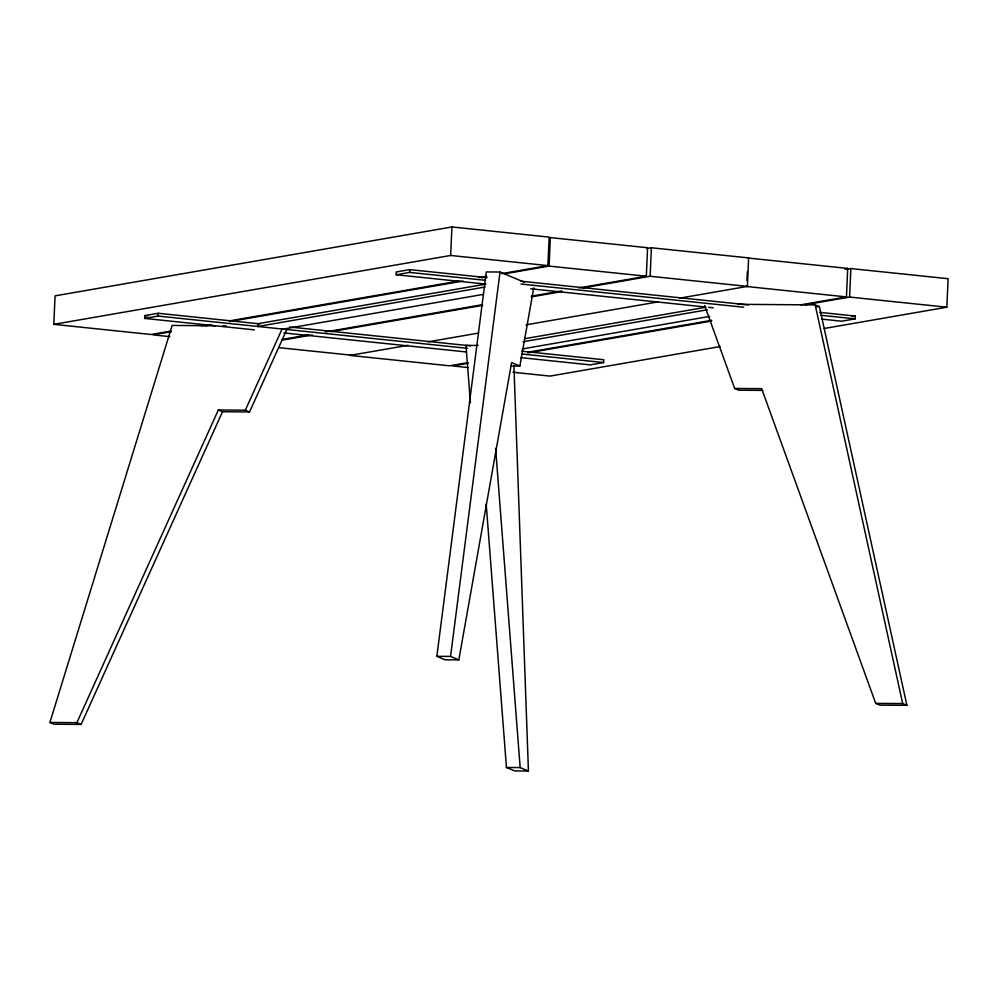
<?xml version="1.0" encoding="UTF-8"?>
<svg xmlns="http://www.w3.org/2000/svg" width="998" height="998" viewBox="0 0 998 998"><rect width="100%" height="100%" fill="white"/><g stroke="black" fill="none" stroke-linecap="round" stroke-linejoin="round"><path stroke-width="1.5" d="M170.982 331.037L151.06 334.492L53.817 324.35L55.065 295.857L451.919 226.958L549.162 237.1L547.914 265.605L501.944 273.577M254.453 329.864L144.623 318.412L144.747 315.605L158.208 313.272L260.303 323.926M144.623 318.412L158.083 316.079L158.208 313.272M485.889 284.106L396.169 274.749L396.293 271.943L409.754 269.61L487.099 277.669M396.169 274.749L409.629 272.404L409.754 269.61M53.817 324.35L450.672 255.463L451.919 226.958M504.551 273.826L549.087 266.092L550.322 237.599L647.565 247.729L646.33 276.234L578.753 287.96M520.519 357.608L590.142 364.869L603.603 362.536L603.728 359.729L521.729 351.184M582.582 287.985L650.147 276.259L651.382 247.766L748.625 257.908L747.39 286.401L679.813 298.128M746.991 280.513L747.377 271.518M800.496 304.901L846.454 296.917L847.701 268.425L747.964 258.02M805.174 304.777L849.61 297.067L850.857 268.562L948.1 278.704L946.853 307.197L824.273 328.479M821.579 319.111L841.688 321.206L855.149 318.861L855.274 316.067L819.695 312.349M533.755 287.836L519.871 366.054L511.612 362.586L458.831 659.89L445.108 659.778L436.85 656.31L486.313 271.93L500.023 272.042L524.112 282.147M458.831 659.89L450.56 656.422L500.023 272.042M286.838 329.477L249.537 411.949L222.529 411.737L81.1 724.436L54.092 724.224L49.9 722.465L172.155 325.448L215.368 325.785M49.9 722.465L76.896 722.677L218.337 409.978L245.333 410.19L249.537 411.949M245.333 410.19L282.01 329.115M201.621 325.722L207.759 324.649M229.203 320.932L459.043 281.024M478.965 277.569L486.625 276.246M646.779 248.564L651.382 247.766M171.319 331.673L152.894 334.866L169.872 336.638M205.101 325.81L211.252 324.737M229.677 321.543L463.084 281.024M481.523 277.818L486.126 277.02M485.278 284.205L257.946 323.676L257.821 326.483L485.153 287.012M283.145 329.115L482.832 294.46M282.384 339.407L308.482 334.879M325.385 331.947L482.009 304.752M531.148 296.231L561.862 290.892M281.598 340.243L312.312 334.916M330.737 331.71L482.758 305.313M531.897 296.793L561.076 291.728M844.632 268.949L847.701 268.425M408.095 345.308L349.874 355.413L449.599 365.817L467.987 362.623M427.98 341.852L478.653 333.058M526.083 324.824L658.318 301.858M846.267 269.36L850.857 268.562M524.736 338.684L705.985 307.222M523.077 341.765L707.407 309.767M522.291 348.938L709.69 316.403M527.755 352.244L711.624 320.321M468.087 363.297L452.755 365.954L468.199 367.563M527.842 352.918L711.711 321.007M852.28 316.578L855.274 316.067M720.082 346.568L549.998 376.096L512.96 372.229M738.033 304.303L815.191 304.914L819.395 306.673L906.908 705.337L879.899 705.124L875.708 703.365L761.661 388.659L734.665 388.447L704.6 305.488M816.302 306.648L819.395 306.673M223.078 325.847L226.172 325.872M478.179 345.47L465.991 345.37L470.407 402.843M510.726 365.979L519.871 366.054M762.859 390.405L738.857 390.206L734.665 388.447M436.85 656.31L450.56 656.422M875.708 703.365L902.703 703.578L906.908 705.337M486.188 504.015L506.448 767.462L520.158 767.574L528.429 771.042L513.933 365.967M528.429 771.042L514.706 770.93L506.448 767.462M450.672 255.463L547.914 265.605M650.147 276.259L747.39 286.401M849.61 297.067L946.853 307.197M746.729 286.513L846.454 296.917M549.087 266.092L646.33 276.234M521.131 281.224L748.537 304.926M409.629 272.404L485.427 280.313M521.006 284.018L743.772 307.247M821.117 315.318L855.149 318.861M530.749 288.784L705.561 307.01M708.655 307.334L713.296 307.821M289.694 326.982L470.682 345.857M158.083 316.079L467.463 348.339M521.617 353.991L603.603 362.536M144.747 315.605L147.841 315.929M283.844 332.933L466.378 351.97M278.654 347.616L351.196 355.176M218.337 409.978L222.529 411.737M76.896 722.677L81.1 724.436M815.191 304.914L902.703 703.578M495.607 448.327L520.158 767.574"/></g></svg>
